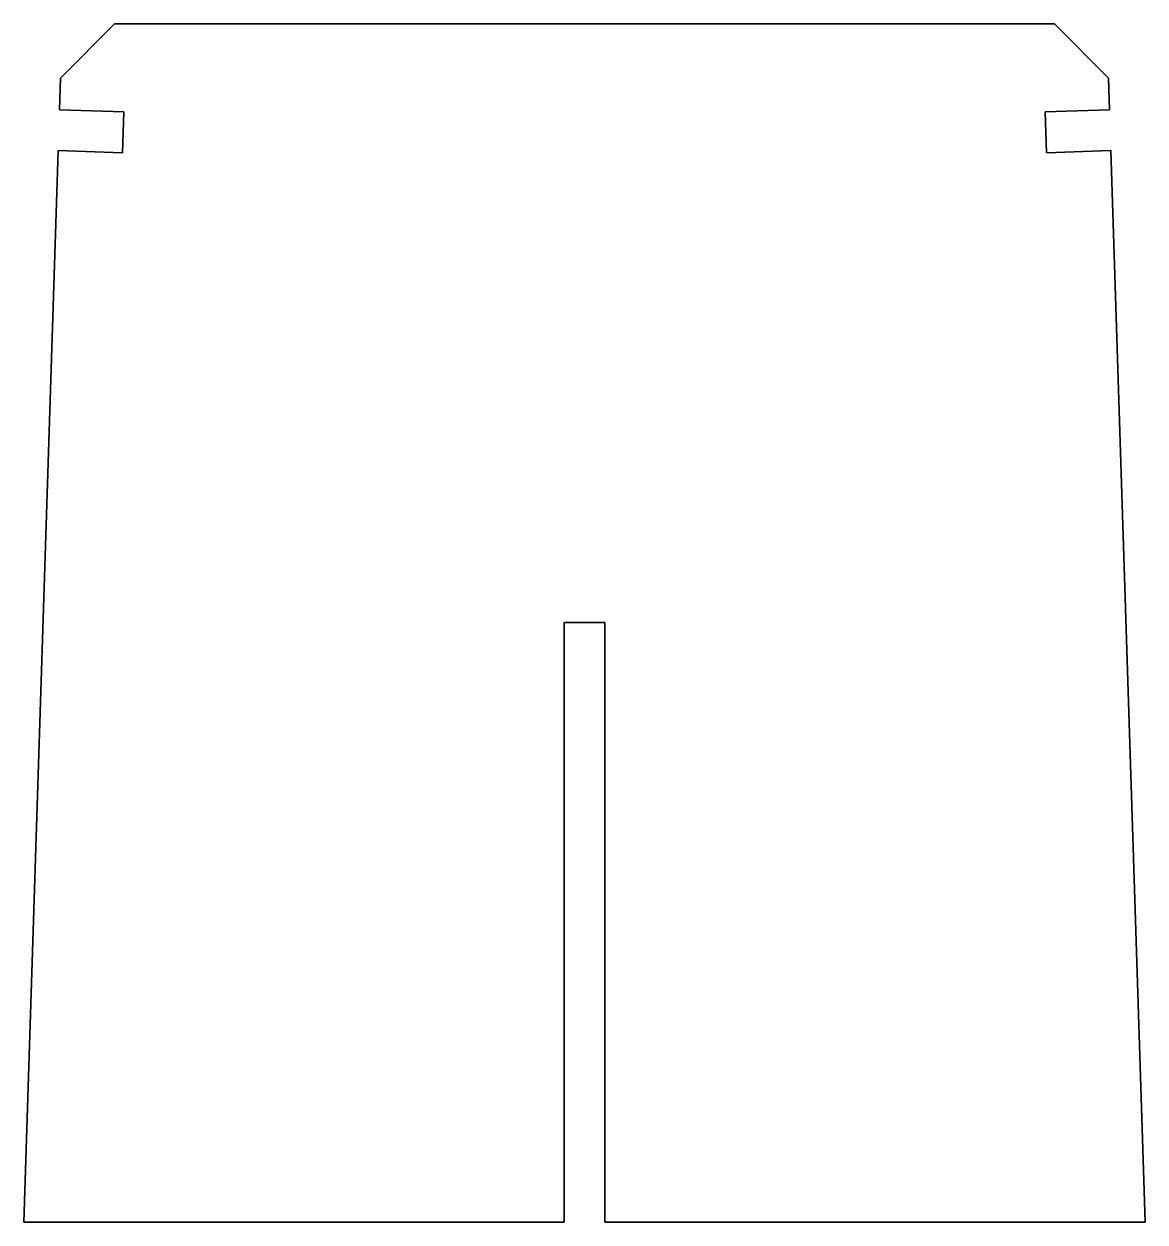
# Model space of a CAD drawing. Extents: x 109.3 to 197.3, y 66 to 160.
import ezdxf

# ---------------------------------------------------------------- set-up
doc = ezdxf.new("R2010")
doc.units = 0

msp = doc.modelspace()

# ---------------------------------------------------------------- linework, layer by layer
at = {"color": 7, "lineweight": 35}
for p, q in [((116.36171, 159.981628), (112.119064, 155.738983)), ((116.36171, 159.981628), (190.147232, 159.981628)), ((190.147232, 159.981628), (194.389877, 155.738983)), ((112.039322, 153.240265), (112.119064, 155.738983)), ((194.389877, 155.738983), (194.46962, 153.240265)), ((117.086746, 153.079163), (112.039322, 153.240265)), ((189.422195, 153.079163), (194.46962, 153.240265)), ((116.98468, 149.880798), (117.086746, 153.079163)), ((189.524261, 149.880798), (189.422195, 153.079163)), ((109.254471, 65.981628), (111.937241, 150.041885)), ((111.937241, 150.041885), (116.98468, 149.880798)), ((194.571701, 150.041885), (189.524261, 149.880798)), ((194.571701, 150.041885), (197.254471, 65.981628)), ((151.654465, 113.031631), (151.654465, 65.981628)), ((154.854477, 113.031631), (151.654465, 113.031631)), ((154.854477, 65.981628), (154.854477, 113.031631)), ((151.654465, 65.981628), (109.254471, 65.981628)), ((197.254471, 65.981628), (154.854477, 65.981628))]:
    msp.add_line(p, q, dxfattribs=at)

doc.saveas('drawing.dxf')
